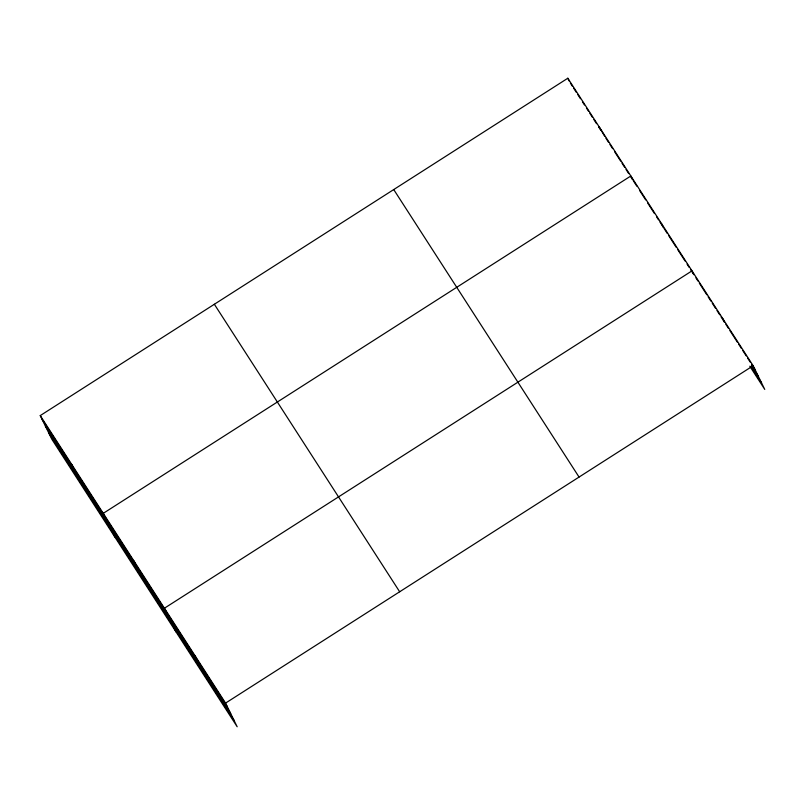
<?xml version="1.0" encoding="UTF-8"?>
<svg xmlns="http://www.w3.org/2000/svg" width="805" height="805" viewBox="0 0 805 805"><rect width="100%" height="100%" fill="white"/><g stroke="black" fill="none" stroke-linecap="round" stroke-linejoin="round"><path stroke-width="1.21" d="M40.25 415.591L225.571 703.097L237.173 726.764L51.842 439.258L40.25 415.591L567.827 78.236L753.158 365.742L764.75 389.409L749.797 366.215M225.571 703.097L753.158 365.742M570.383 83.116L572.395 86.236M573.734 88.319L576.42 92.474M577.759 94.557L580.445 98.713M582.448 101.833L584.46 104.952M586.473 108.081L588.485 111.201M589.823 113.274L592.51 117.439M593.849 119.512L596.525 123.678M598.538 126.798L600.55 129.917M604.575 136.156L599.333 127.11M605.913 138.239L608.59 142.394M609.938 144.477L612.615 148.633M614.628 151.753L620.655 161.111M622.003 163.194L624.68 167.349M626.018 169.432L628.705 173.588M630.717 176.708L632.73 179.827L630.838 175.983L103.261 513.338L114.853 537.015M633.404 180.883L636.805 186.156M639.522 190.372L645.64 199.861M647.673 203.021L654.465 213.567M656.508 216.726L658.55 219.896M659.909 221.999L663.3 227.272L661.418 223.428M663.984 228.328L667.385 233.601M668.744 235.704L676.21 247.296M677.579 249.409L685.045 261.001M687.088 264.171L689.13 267.33M690.489 269.444L693.88 274.706L691.998 270.862L164.421 608.218L176.013 631.895M695.923 277.876L697.955 281.036M699.314 283.139L706.79 294.741M708.148 296.844L710.865 301.07M712.234 303.173L715.625 308.446M716.983 310.549L719.7 314.765M721.059 316.878L724.46 322.151L722.578 318.297M725.818 324.254L728.535 328.47M729.894 330.583L737.37 342.175M738.728 344.288L741.445 348.505M742.804 350.608L746.205 355.88M747.563 357.994L750.28 362.21M751.639 364.313L755.04 369.586M751.447 365.591L758.24 376.126M751.357 367.06L761.55 382.868M393.726 189.557L579.057 477.073M214.351 304.26L399.672 591.776M42.132 419.435L227.463 706.951M45.342 425.976L230.663 713.492M48.642 432.718L233.963 720.223M567.827 78.236L569.246 81.114M194.991 655.662L196.883 659.506M133.841 560.783L135.723 564.627M71.756 464.465L73.637 468.309"/></g></svg>
